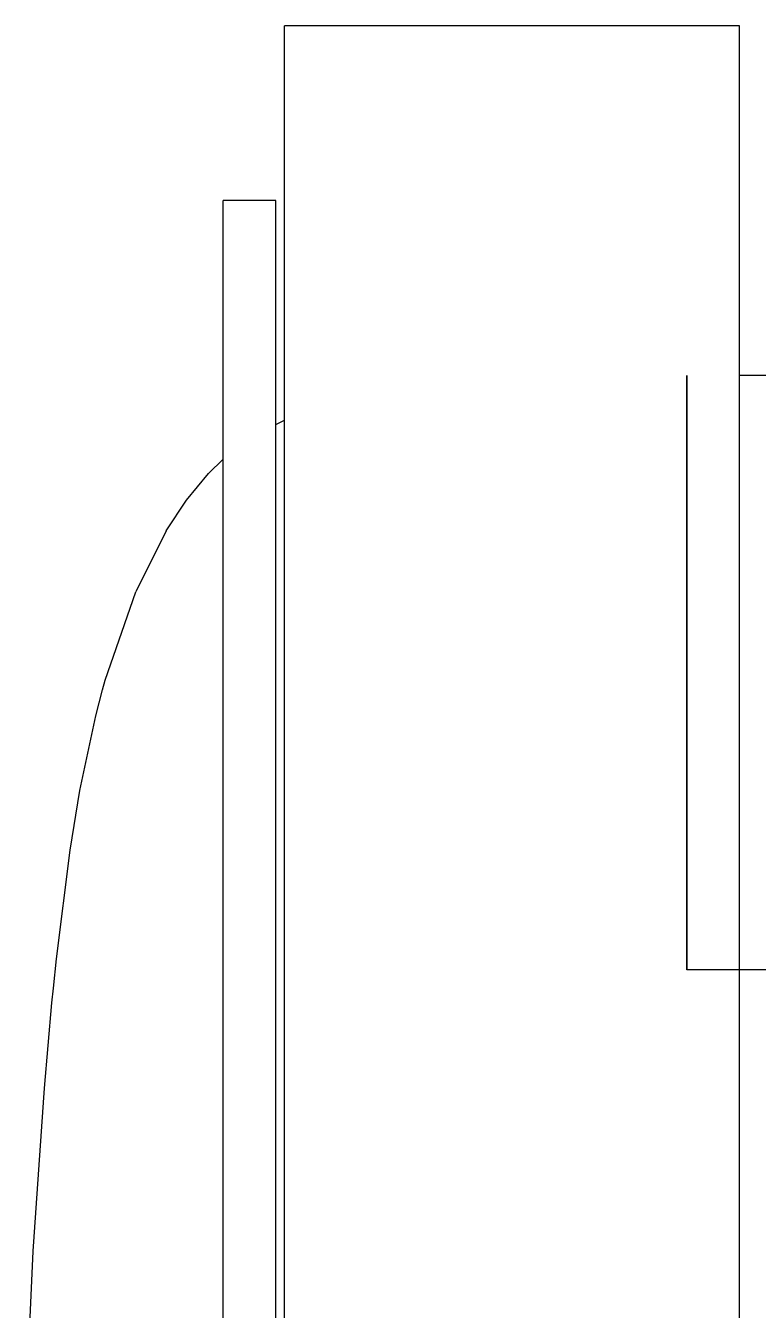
# Model space of a CAD drawing. Header units: millimetres. Extents: x -808 to -5, y -418 to 283.
# Drawn here: x -750.64 to -746.04, y 46.12 to 54.2 of the extents above; entities that cross this region are included whole.
import ezdxf

# ---------------------------------------------------------------- set-up
doc = ezdxf.new("R2010")
doc.units = ezdxf.units.MM
doc.layers.add('HIDDEN', color=8, linetype='Continuous')
doc.layers.add('VISIBLE', color=7, linetype='Continuous')

msp = doc.modelspace()

# ---------------------------------------------------------------- linework, layer by layer
at = {"layer": 'HIDDEN'}
for points in [[(-746.1561, 54.2), (-749.0161, 54.2)], [(-749.0161, 33.3), (-749.0161, 54.2)], [(-746.1561, 33.3), (-746.1561, 54.2)], [(-749.0711, 53.1), (-749.4011, 53.1)], [(-749.4011, 34.4), (-749.4011, 53.1)], [(-749.0711, 34.4), (-749.0711, 53.1)], [(-746.4861, 52), (-746.4861, 51.9457)], [(-746.4861, 51.9457), (-746.4861, 52)], [(-746.4861, 52), (-746.4861, 51.9457)], [(-746.4861, 51.9457), (-746.4861, 52)], [(-746.4861, 52), (-746.4861, 51.9457)], [(-746.4861, 51.9457), (-746.4861, 52)], [(-746.4861, 52), (-746.4861, 51.9457)], [(-746.4861, 51.9457), (-746.4861, 52)], [(-746.4861, 51.9457), (-746.4861, 51.7858)], [(-746.4861, 51.7858), (-746.4861, 51.9457)], [(-746.4861, 51.9457), (-746.4861, 51.7858)], [(-746.4861, 51.7858), (-746.4861, 51.9457)], [(-746.4861, 51.9457), (-746.4861, 51.7858)], [(-746.4861, 51.7858), (-746.4861, 51.9457)], [(-746.4861, 51.9457), (-746.4861, 51.7858)], [(-746.4861, 51.7858), (-746.4861, 51.9457)], [(-746.4861, 51.7858), (-746.4861, 51.5297)], [(-746.4861, 51.5297), (-746.4861, 51.7858)], [(-746.4861, 51.7858), (-746.4861, 51.5297)], [(-746.4861, 51.5297), (-746.4861, 51.7858)], [(-746.4861, 51.7858), (-746.4861, 51.5297)], [(-746.4861, 51.5297), (-746.4861, 51.7858)], [(-746.4861, 51.7858), (-746.4861, 51.5297)], [(-746.4861, 51.5297), (-746.4861, 51.7858)], [(-746.4861, 51.5297), (-746.4861, 51.1923)], [(-746.4861, 51.1923), (-746.4861, 51.5297)], [(-746.4861, 51.5297), (-746.4861, 51.1923)], [(-746.4861, 51.1923), (-746.4861, 51.5297)], [(-746.4861, 51.5297), (-746.4861, 51.1923)], [(-746.4861, 51.1923), (-746.4861, 51.5297)], [(-746.4861, 51.5297), (-746.4861, 51.1923)], [(-746.4861, 51.1923), (-746.4861, 51.5297)], [(-746.4861, 51.1923), (-746.4861, 50.7931)], [(-746.4861, 50.7931), (-746.4861, 51.1923)], [(-746.4861, 51.1923), (-746.4861, 50.7931)], [(-746.4861, 50.7931), (-746.4861, 51.1923)], [(-746.4861, 51.1923), (-746.4861, 50.7931)], [(-746.4861, 50.7931), (-746.4861, 51.1923)], [(-746.4861, 51.1923), (-746.4861, 50.7931)], [(-746.4861, 50.7931), (-746.4861, 51.1923)], [(-746.4861, 50.7931), (-746.4861, 50.3554)], [(-746.4861, 50.3554), (-746.4861, 50.7931)], [(-746.4861, 50.7931), (-746.4861, 50.3554)], [(-746.4861, 50.3554), (-746.4861, 50.7931)], [(-746.4861, 50.7931), (-746.4861, 50.3554)], [(-746.4861, 50.3554), (-746.4861, 50.7931)], [(-746.4861, 50.7931), (-746.4861, 50.3554)], [(-746.4861, 50.3554), (-746.4861, 50.7931)], [(-746.4861, 50.3554), (-746.4861, 49.9046)], [(-746.4861, 49.9046), (-746.4861, 50.3554)], [(-746.4861, 50.3554), (-746.4861, 49.9046)], [(-746.4861, 49.9046), (-746.4861, 50.3554)], [(-746.4861, 50.3554), (-746.4861, 49.9046)], [(-746.4861, 49.9046), (-746.4861, 50.3554)], [(-746.4861, 50.3554), (-746.4861, 49.9046)], [(-746.4861, 49.9046), (-746.4861, 50.3554)], [(-746.4861, 49.9046), (-746.4861, 49.4669)], [(-746.4861, 49.4669), (-746.4861, 49.9046)], [(-746.4861, 49.9046), (-746.4861, 49.4669)], [(-746.4861, 49.4669), (-746.4861, 49.9046)], [(-746.4861, 49.9046), (-746.4861, 49.4669)], [(-746.4861, 49.4669), (-746.4861, 49.9046)], [(-746.4861, 49.9046), (-746.4861, 49.4669)], [(-746.4861, 49.4669), (-746.4861, 49.9046)], [(-746.4861, 49.4669), (-746.4861, 49.0677)], [(-746.4861, 49.0677), (-746.4861, 49.4669)], [(-746.4861, 49.4669), (-746.4861, 49.0677)], [(-746.4861, 49.0677), (-746.4861, 49.4669)], [(-746.4861, 49.4669), (-746.4861, 49.0677)], [(-746.4861, 49.0677), (-746.4861, 49.4669)], [(-746.4861, 49.4669), (-746.4861, 49.0677)], [(-746.4861, 49.0677), (-746.4861, 49.4669)], [(-746.4861, 49.0677), (-746.4861, 48.7303)], [(-746.4861, 48.7303), (-746.4861, 49.0677)], [(-746.4861, 49.0677), (-746.4861, 48.7303)], [(-746.4861, 48.7303), (-746.4861, 49.0677)], [(-746.4861, 49.0677), (-746.4861, 48.7303)], [(-746.4861, 48.7303), (-746.4861, 49.0677)], [(-746.4861, 49.0677), (-746.4861, 48.7303)], [(-746.4861, 48.7303), (-746.4861, 49.0677)], [(-746.4861, 48.7303), (-746.4861, 48.4742)], [(-746.4861, 48.4742), (-746.4861, 48.7303)], [(-746.4861, 48.7303), (-746.4861, 48.4742)], [(-746.4861, 48.4742), (-746.4861, 48.7303)], [(-746.4861, 48.7303), (-746.4861, 48.4742)], [(-746.4861, 48.4742), (-746.4861, 48.7303)], [(-746.4861, 48.7303), (-746.4861, 48.4742)], [(-746.4861, 48.4742), (-746.4861, 48.7303)], [(-746.4861, 48.4742), (-746.4861, 48.3143)], [(-746.4861, 48.3143), (-746.4861, 48.4742)], [(-746.4861, 48.4742), (-746.4861, 48.3143)], [(-746.4861, 48.3143), (-746.4861, 48.4742)], [(-746.4861, 48.4742), (-746.4861, 48.3143)], [(-746.4861, 48.3143), (-746.4861, 48.4742)], [(-746.4861, 48.4742), (-746.4861, 48.3143)], [(-746.4861, 48.3143), (-746.4861, 48.4742)], [(-746.4861, 48.3143), (-746.4861, 48.26)], [(-746.4861, 48.26), (-746.4861, 48.3143)], [(-746.4861, 48.3143), (-746.4861, 48.26)], [(-746.4861, 48.26), (-746.4861, 48.3143)], [(-746.4861, 48.3143), (-746.4861, 48.26)], [(-746.4861, 48.26), (-746.4861, 48.3143)], [(-746.4861, 48.3143), (-746.4861, 48.26)], [(-746.4861, 48.26), (-746.4861, 48.3143)], [(-745.6061, 48.26), (-746.4861, 48.26)], [(-745.6061, 48.26), (-746.4861, 48.26)], [(-745.6061, 48.26), (-746.4861, 48.26)], [(-746.1561, 48.26), (-746.4861, 48.26)]]:
    msp.add_lwpolyline(points, dxfattribs=at)
at = {"layer": 'VISIBLE'}
for points in [[(-746.1561, 54.2), (-749.0161, 54.2)], [(-749.0161, 33.3), (-749.0161, 54.2)], [(-746.1561, 33.3), (-746.1561, 54.2)], [(-749.0711, 53.1), (-749.4011, 53.1)], [(-749.4011, 34.4), (-749.4011, 53.1)], [(-749.0711, 34.4), (-749.0711, 53.1)], [(-745.9361, 52), (-746.1561, 52)], [(-749.0711, 51.6904), (-749.0161, 51.7194)], [(-749.4947, 51.3825), (-749.4011, 51.4737)], [(-749.6325, 51.2147), (-749.4947, 51.3825)], [(-749.759, 51.0228), (-749.6325, 51.2147)], [(-749.759, 51.0228), (-749.9508, 50.6382)], [(-750.1427, 50.0829), (-749.9508, 50.6382)], [(-750.1598, 50.0214), (-750.1427, 50.0829)], [(-750.2021, 49.858), (-750.1598, 50.0214)], [(-750.3022, 49.389), (-750.2021, 49.858)], [(-750.3645, 49.0131), (-750.3022, 49.389)], [(-750.45, 48.3302), (-750.3645, 49.0131)], [(-750.4689, 48.1462), (-750.45, 48.3302)], [(-745.9361, 48.26), (-746.1561, 48.26)], [(-750.478, 48.0525), (-750.4689, 48.1462)], [(-750.5259, 47.5152), (-750.478, 48.0525)], [(-750.596, 46.4918), (-750.5259, 47.5152)], [(-750.6431, 45.4717), (-750.596, 46.4918)]]:
    msp.add_lwpolyline(points, dxfattribs=at)

doc.saveas('drawing.dxf')
